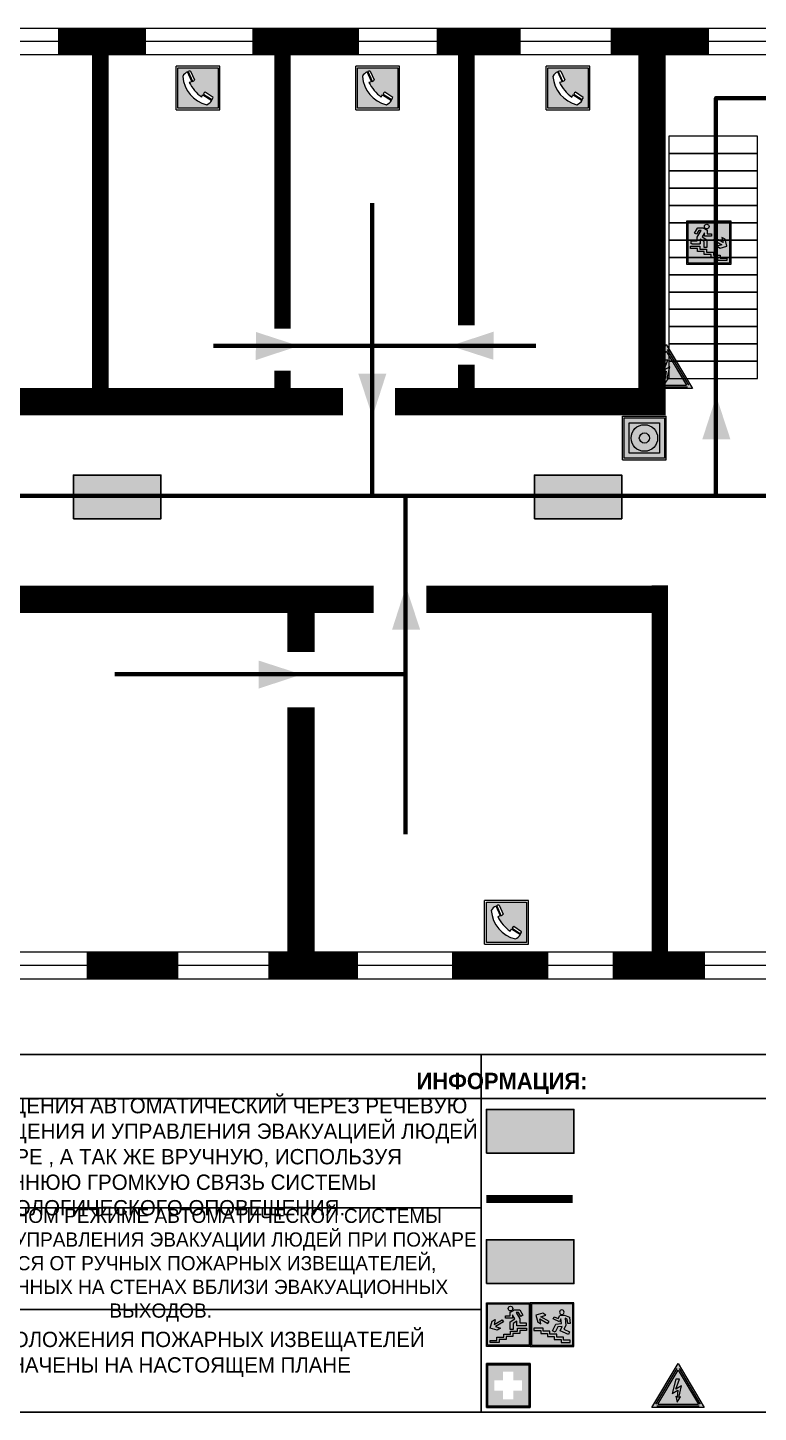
# Model space of a CAD drawing. Header units: millimetres. Extents: x 13114 to 67229, y 22859 to 38520.
# Drawn here: x 24153.5 to 24287.1, y 35580.6 to 35833.9 of the extents above; entities that cross this region are included whole.
import ezdxf

# ---------------------------------------------------------------- set-up
doc = ezdxf.new("R2010")
doc.units = ezdxf.units.MM
doc.layers.add('План_Штампы', color=7, linetype='Continuous')
doc.styles.add('обычный', font='arial.ttf')

# ---------------------------------------------------------------- blocks, each defined once
blk = doc.blocks.new('вниз')
at = {"lineweight": 0, "true_color": 0xffffff}
h = blk.add_hatch(color=7, dxfattribs=at)
h.dxf.hatch_style = 1
h.paths.add_polyline_path([(40994.51, -4472.22), (40986.51, -4472.22), (40986.51, -4480.22), (40994.51, -4480.22)])
h.paths.add_polyline_path([(40994.31, -4472.42), (40994.31, -4480.01), (40986.71, -4480.01), (40986.71, -4472.42)], flags=16)
h.paths.add_polyline_path([(40988.43, -4473.53), (40989.43, -4473.53), (40990.19, -4473.96), (40990.19, -4474.6), (40991, -4474.6), (40991, -4475.06), (40989.73, -4475.06), (40989.73, -4474.46), (40989.3, -4475.18), (40990.17, -4475.7), (40990.17, -4477.11), (40989.63, -4477.11), (40989.63, -4476.01), (40988.94, -4475.59), (40988.94, -4476.46), (40988.94, -4476.46), (40987.47, -4476.46), (40987.26, -4476.46), (40987.26, -4475.92), (40988.4, -4475.92), (40988.4, -4475.2), (40989.1, -4473.99), (40988.66, -4473.99), (40988.24, -4474.7), (40987.86, -4474.47), (40988.41, -4473.56)], flags=0)
h.paths.add_polyline_path([(40990.55, -4473.29, -1), (40989.69, -4473.29, -1)], flags=0)
h.paths.add_polyline_path([(40988.85, -4476.89), (40988.85, -4477.43), (40990.1, -4477.43), (40990.1, -4477.99), (40991.34, -4477.99), (40991.34, -4478.54), (40992.59, -4478.54), (40992.59, -4479.09), (40993.83, -4479.09), (40993.83, -4479.52), (40992.17, -4479.52), (40992.17, -4478.97), (40990.91, -4478.97), (40990.91, -4478.41), (40989.68, -4478.41), (40989.68, -4477.86), (40988.43, -4477.86), (40988.43, -4477.31), (40987.6, -4477.31), (40987.18, -4477.31), (40987.18, -4476.89)], flags=0)
h.paths.add_polyline_path([(40991.61, -4475.33), (40993.12, -4476.2), (40992.9, -4475.27), (40993.48, -4475.6), (40993.83, -4476.88), (40992.56, -4477.22), (40991.97, -4476.88), (40992.9, -4476.61), (40991.38, -4475.74), (40991.58, -4475.39)], flags=0)
h.paths.add_polyline_path([(40990.19, -4473.96), (40989.43, -4473.53), (40988.43, -4473.53), (40988.41, -4473.56), (40987.86, -4474.47), (40988.24, -4474.7), (40988.66, -4473.99), (40989.1, -4473.99), (40988.4, -4475.2), (40988.4, -4475.92), (40987.26, -4475.92), (40987.26, -4476.46), (40987.47, -4476.46), (40988.94, -4476.46), (40988.94, -4476.27), (40988.94, -4475.59), (40989.63, -4476.01), (40989.63, -4477.11), (40990.17, -4477.11), (40990.17, -4475.7), (40989.3, -4475.18), (40989.73, -4474.46), (40989.73, -4475.06), (40991, -4475.06), (40991, -4474.6), (40990.19, -4474.6)], flags=0)
h.paths.add_polyline_path([(40990.55, -4473.29, 1), (40989.69, -4473.29, 1)], flags=0)
h.paths.add_polyline_path([(40991.61, -4475.33), (40991.58, -4475.39), (40991.38, -4475.74), (40992.9, -4476.61), (40991.97, -4476.88), (40992.56, -4477.22), (40993.83, -4476.88), (40993.48, -4475.6), (40992.9, -4475.27), (40993.12, -4476.2)], flags=0)
h.paths.add_polyline_path([(40990.1, -4477.43), (40988.85, -4477.43), (40988.85, -4476.89), (40987.18, -4476.89), (40987.18, -4477.31), (40987.6, -4477.31), (40988.43, -4477.31), (40988.43, -4477.86), (40989.68, -4477.86), (40989.68, -4478.41), (40990.91, -4478.41), (40990.91, -4478.97), (40992.17, -4478.97), (40992.17, -4479.52), (40993.83, -4479.52), (40993.83, -4479.09), (40992.59, -4479.09), (40992.59, -4478.54), (40991.34, -4478.54), (40991.34, -4477.99), (40990.1, -4477.99)], flags=0)
at = {"lineweight": 0}
h = blk.add_hatch(color=126, dxfattribs=at)
h.dxf.hatch_style = 1
h.paths.add_polyline_path([(40994.31, -4472.42), (40986.71, -4472.42), (40986.71, -4480.01), (40994.31, -4480.01)])
h.paths.add_polyline_path([(40988.43, -4473.53), (40989.43, -4473.53), (40990.19, -4473.96), (40990.19, -4474.6), (40991, -4474.6), (40991, -4475.06), (40989.73, -4475.06), (40989.73, -4474.46), (40989.3, -4475.18), (40990.17, -4475.7), (40990.17, -4477.11), (40989.63, -4477.11), (40989.63, -4476.01), (40988.94, -4475.59), (40988.94, -4476.46), (40988.94, -4476.46), (40987.47, -4476.46), (40987.26, -4476.46), (40987.26, -4475.92), (40988.4, -4475.92), (40988.4, -4475.2), (40989.1, -4473.99), (40988.66, -4473.99), (40988.24, -4474.7), (40987.86, -4474.47), (40988.41, -4473.56)], flags=16)
h.paths.add_polyline_path([(40990.55, -4473.29, -1), (40989.69, -4473.29, -1)], flags=16)
h.paths.add_polyline_path([(40988.85, -4476.89), (40988.85, -4477.43), (40990.1, -4477.43), (40990.1, -4477.99), (40991.34, -4477.99), (40991.34, -4478.54), (40992.59, -4478.54), (40992.59, -4479.09), (40993.83, -4479.09), (40993.83, -4479.52), (40992.17, -4479.52), (40992.17, -4478.97), (40990.91, -4478.97), (40990.91, -4478.41), (40989.68, -4478.41), (40989.68, -4477.86), (40988.43, -4477.86), (40988.43, -4477.31), (40987.6, -4477.31), (40987.18, -4477.31), (40987.18, -4476.89)], flags=16)
h.paths.add_polyline_path([(40991.61, -4475.33), (40993.12, -4476.2), (40992.9, -4475.27), (40993.48, -4475.6), (40993.83, -4476.88), (40992.56, -4477.22), (40991.97, -4476.88), (40992.9, -4476.61), (40991.38, -4475.74), (40991.58, -4475.39)], flags=16)
at = {"lineweight": 0, "true_color": 0xffffff}
h = blk.add_hatch(color=7, dxfattribs=at)
h.dxf.hatch_style = 1
h.paths.add_polyline_path([(40989.73, -4474.46), (40989.73, -4475.06), (40991, -4475.06), (40991, -4474.6), (40990.19, -4474.6), (40990.19, -4473.96), (40989.43, -4473.53), (40988.43, -4473.53), (40988.41, -4473.56), (40987.86, -4474.47), (40988.24, -4474.7), (40988.66, -4473.99), (40989.1, -4473.99), (40988.4, -4475.2), (40988.4, -4475.92), (40987.26, -4475.92), (40987.26, -4476.46), (40987.47, -4476.46), (40988.94, -4476.46), (40988.94, -4475.59), (40989.63, -4476.01), (40989.63, -4477.11), (40990.17, -4477.11), (40990.17, -4475.7), (40989.3, -4475.18)])
h.paths.add_polyline_path([(40989.69, -4473.29, 1), (40990.55, -4473.29, 1)])
h.paths.add_polyline_path([(40991.61, -4475.33), (40991.58, -4475.39), (40991.38, -4475.74), (40992.9, -4476.61), (40991.97, -4476.88), (40992.56, -4477.22), (40993.83, -4476.88), (40993.48, -4475.6), (40992.9, -4475.27), (40993.12, -4476.2)])
h.paths.add_polyline_path([(40990.1, -4477.43), (40988.85, -4477.43), (40988.85, -4476.89), (40987.18, -4476.89), (40987.18, -4477.31), (40987.6, -4477.31), (40988.43, -4477.31), (40988.43, -4477.86), (40989.68, -4477.86), (40989.68, -4478.41), (40990.91, -4478.41), (40990.91, -4478.97), (40992.17, -4478.97), (40992.17, -4479.52), (40993.83, -4479.52), (40993.83, -4479.09), (40992.59, -4479.09), (40992.59, -4478.54), (40991.34, -4478.54), (40991.34, -4477.99), (40990.1, -4477.99)])
at = {"color": 126, "lineweight": 0}
for points in [[(40986.51, -4472.22), (40994.51, -4472.22), (40994.51, -4480.22), (40986.51, -4480.22)], [(40986.71, -4472.42), (40994.31, -4472.42), (40994.31, -4480.01), (40986.71, -4480.01)]]:
    blk.add_lwpolyline(points, close=True, dxfattribs=at)
for points in [[(40987.47, -4476.46), (40987.26, -4476.46), (40987.26, -4475.92), (40988.4, -4475.92), (40988.4, -4475.2), (40989.1, -4473.99), (40988.66, -4473.99), (40988.24, -4474.7), (40987.86, -4474.47), (40988.41, -4473.56), (40988.43, -4473.53), (40989.43, -4473.53), (40990.19, -4473.96), (40990.19, -4474.6), (40991, -4474.6), (40991, -4475.06), (40989.73, -4475.06), (40989.73, -4474.46), (40989.3, -4475.18), (40990.17, -4475.7), (40990.17, -4477.11), (40989.63, -4477.11), (40989.63, -4476.01), (40988.94, -4475.59), (40988.94, -4476.46)], [(40991.58, -4475.39), (40991.38, -4475.74), (40992.9, -4476.61), (40991.97, -4476.88), (40992.56, -4477.22), (40993.83, -4476.88), (40993.48, -4475.6), (40992.9, -4475.27), (40993.12, -4476.2), (40991.61, -4475.33), (40991.58, -4475.39)], [(40987.6, -4477.31), (40987.18, -4477.31), (40987.18, -4476.89), (40988.85, -4476.89), (40988.85, -4477.43), (40990.1, -4477.43), (40990.1, -4477.99), (40991.34, -4477.99), (40991.34, -4478.54), (40992.59, -4478.54), (40992.59, -4479.09), (40993.83, -4479.09), (40993.83, -4479.52), (40992.17, -4479.52), (40992.17, -4478.97), (40990.91, -4478.97), (40990.91, -4478.41), (40989.68, -4478.41), (40989.68, -4477.86), (40988.43, -4477.86), (40988.43, -4477.31), (40987.6, -4477.31)], [(40987.47, -4476.46), (40988.94, -4476.46), (40988.94, -4476.27)]]:
    blk.add_lwpolyline(points, dxfattribs=at)
blk.add_circle((40990.12, -4473.29), 0.432, dxfattribs=at)
blk = doc.blocks.new('A$C32E8229D')
at = {"true_color": 0xffffff}
blk.add_hatch(color=7, dxfattribs=at).paths.add_polyline_path([(0, 0), (0, -8), (16, -8), (16, 0)])
h = blk.add_hatch(color=126)
h.paths.add_polyline_path([(0.2, -0.2), (15.8, -0.2), (15.8, -7.8), (0.2, -7.8)])
h.paths.add_polyline_path([(13.49, -2.05), (12.08, -2.05), (11.37, -2.63, 0.162397), (11.29, -2.84), (11.29, -3.63), (10.35, -3.63), (10.35, -4.05), (11.68, -4.05), (11.68, -3.48), (12.26, -4.28), (11.29, -5.1), (11.29, -6.78), (11.85, -6.78), (11.85, -5.44), (12.8, -4.64), (12.8, -5.94), (14.46, -5.94), (14.46, -5.39), (13.45, -5.39), (13.45, -3.97), (12.46, -2.59), (13.15, -2.59), (13.69, -3.34), (14.18, -3)], flags=16)
h.paths.add_polyline_path([(10.74, -1.82, 1), (11.8, -1.82, 1)], flags=16)
h.paths.add_polyline_path([(9.39, -3.59), (5.99, -3.59), (6.56, -3.03), (5.91, -3.03), (5.1, -3.83), (5.91, -4.64), (6.56, -4.64), (5.99, -4.09), (9.39, -4.09)], flags=16)
h.paths.add_polyline_path([(4.29, -1.08), (1.72, -1.08), (1.72, -6.6), (4.29, -6.6)], flags=16)
at = {"color": 126}
blk.add_lwpolyline([(16, -8), (0, -8), (0, 0), (16, 0)], close=True, dxfattribs=at)
blk = doc.blocks.new('A$C3E6D3DDE')
at = {"lineweight": 5}
h = blk.add_hatch(color=40, dxfattribs=at)
h.paths.add_polyline_path([(24.1, 1.45), (16.46, -11.35), (31.74, -11.35)])
h.paths.add_polyline_path([(24.09, -0.46), (30.03, -10.41), (18.14, -10.41)], flags=16)
h.paths.add_polyline_path([(24.54, -3.08), (23.41, -6.02), (25.13, -5.01), (24.33, -8.5), (24.82, -8.27), (23.79, -9.86), (23.4, -8.04), (23.8, -8.43), (24.04, -6.29), (22.39, -7.25), (23.44, -3.08)], flags=0)
h = blk.add_hatch(color=256, dxfattribs=at)
h.paths.add_polyline_path([(24.37, 0.03, 0.567511), (23.82, 0.03), (17.59, -10.4, 0.582454), (17.86, -10.88), (30.32, -10.88, 0.582149), (30.6, -10.4)])
h.paths.add_polyline_path([(24.09, -0.46), (18.14, -10.41), (30.03, -10.41)], flags=16)
h.paths.add_polyline_path([(24.54, -3.08), (23.41, -6.02), (25.13, -5.01), (24.33, -8.5), (24.82, -8.27), (23.79, -9.86), (23.4, -8.04), (23.8, -8.43), (24.04, -6.29), (22.39, -7.25), (23.44, -3.08)], flags=0)
h = blk.add_hatch(color=40, dxfattribs=at)
h.paths.add_polyline_path([(24.09, -0.46), (18.14, -10.41), (30.03, -10.41)])
h.paths.add_polyline_path([(24.82, -8.27), (23.79, -9.86), (23.4, -8.04), (23.8, -8.43), (24.04, -6.29), (22.39, -7.25), (23.44, -3.08), (24.54, -3.08), (23.41, -6.02), (25.13, -5.01), (24.33, -8.5)], flags=16)
at = {"color": 40, "lineweight": 5}
for p, q in [((16.46, -11.35), (24.1, 1.45)), ((24.1, 1.45), (31.74, -11.35))]:
    blk.add_line(p, q, dxfattribs=at)
at = {"lineweight": 5}
for p, q in [((17.59, -10.4), (23.82, 0.03)), ((24.37, 0.03), (30.6, -10.4)), ((18.14, -10.41), (24.09, -0.46)), ((23.44, -3.08), (22.39, -7.25)), ((23.41, -6.02), (24.54, -3.08)), ((24.54, -3.08), (23.44, -3.08)), ((24.09, -0.46), (30.03, -10.41)), ((22.39, -7.25), (24.04, -6.29)), ((23.8, -8.43), (23.4, -8.04)), ((23.4, -8.04), (23.79, -9.86)), ((25.13, -5.01), (23.41, -6.02)), ((24.04, -6.29), (23.8, -8.43)), ((24.33, -8.5), (25.13, -5.01)), ((17.86, -10.88), (30.32, -10.88)), ((18.14, -10.41), (30.03, -10.41)), ((23.79, -9.86), (24.82, -8.27)), ((24.82, -8.27), (24.33, -8.5))]:
    blk.add_line(p, q, dxfattribs=at)
at = {"color": 50, "lineweight": 5}
blk.add_line((31.74, -11.35), (16.46, -11.35), dxfattribs=at)
blk = doc.blocks.new('A$C7B4425F7')
at = {"true_color": 0xffffff}
blk.add_hatch(color=7, dxfattribs=at).paths.add_polyline_path([(0, 0), (-16, 0), (-16, -8), (0, -8)])
h = blk.add_hatch(color=126)
h.paths.add_polyline_path([(-0.2, -0.2), (-15.8, -0.2), (-15.8, -7.8), (-0.2, -7.8)])
h.paths.add_polyline_path([(-11.76, -2.03), (-11.76, -3.66), (-11.17, -3.66, -0.568275), (-11.17, -6.18), (-12.58, -6.18), (-12.58, -2.03)], flags=16)
h.paths.add_polyline_path([(-13.33, -4.12, -0.495768), (-13.59, -6.18), (-15.03, -6.18), (-15.03, -2.03), (-13.59, -2.03, -0.487973)], flags=16)
h.paths.add_polyline_path([(-10.25, -2.03), (-9.48, -2.03), (-9.48, -6.18), (-10.25, -6.18)], flags=16)
h.paths.add_polyline_path([(-13.84, -3.69), (-14.24, -3.69), (-14.24, -3.03), (-13.9, -3.03, -0.692621)], flags=0)
h.paths.add_polyline_path([(-9.15, -2.03), (-8.4, -2.03), (-8.04, -3.07), (-7.68, -2.03), (-6.93, -2.03), (-7.64, -4.1), (-6.93, -6.18), (-7.68, -6.18), (-8.04, -5.14), (-8.4, -6.18), (-9.15, -6.18), (-8.44, -4.1)], flags=16)
h.paths.add_polyline_path([(-11.76, -4.46), (-11.42, -4.46, -0.692621), (-11.36, -5.12), (-11.76, -5.12)], flags=0)
h.paths.add_polyline_path([(-13.9, -5.2), (-14.24, -5.2), (-14.24, -4.55), (-13.84, -4.55, -0.708038)], flags=0)
edge = h.paths.add_edge_path(flags=16)
edge.add_ellipse((-5.51, -4.08), major_axis=(0, 2.05), ratio=0.586184, start_angle=0, end_angle=360)
edge = h.paths.add_edge_path(flags=0)
edge.add_ellipse((-5.51, -4.08), major_axis=(0, 1.14), ratio=0.454828, start_angle=0, end_angle=360)
h.paths.add_polyline_path([(-4.13, -4.96, 0.377264), (-3.48, -4.52, 0.0555), (-3.16, -2.03), (-1.66, -2.03), (-1.66, -4.96), (-0.96, -4.96), (-0.96, -7.01), (-1.75, -7.01), (-1.75, -6.18), (-3.3, -6.18), (-3.3, -7.02), (-4.13, -7.02)], flags=16)
h.paths.add_polyline_path([(-2.73, -2.91), (-2.28, -2.91), (-2.28, -4.96), (-3.05, -4.96, 0.079136)], flags=0)
at = {"color": 126}
blk.add_lwpolyline([(-16, -8), (0, -8), (0, 0), (-16, 0)], close=True, dxfattribs=at)
blk = doc.blocks.new('A$C18900ED3')
h = blk.add_hatch(color=126)
h.paths.add_polyline_path([(-0.18, -0.18), (-7.02, -0.18), (-7.02, -7.02), (-0.18, -7.02)])
h.paths.add_polyline_path([(-5.89, -4.46), (-5.89, -2.77), (-4.46, -2.77), (-4.46, -1.31), (-2.77, -1.31), (-2.77, -2.77), (-1.33, -2.77), (-1.33, -4.46), (-2.77, -4.46), (-2.77, -5.89), (-4.46, -5.89), (-4.46, -4.46)], flags=16)
at = {"color": 126}
for p, q in [((-7.2, 0), (-7.2, -7.2)), ((0, 0), (-7.2, 0)), ((0, -7.2), (0, 0)), ((-7.02, -7.02), (-7.02, -0.18)), ((-7.02, -0.18), (-0.18, -0.18)), ((-0.18, -0.18), (-0.18, -7.02)), ((-7.2, -7.2), (0, -7.2)), ((-0.18, -7.02), (-7.02, -7.02))]:
    blk.add_line(p, q, dxfattribs=at)
blk = doc.blocks.new('вниз 3')
at = {"lineweight": 0, "true_color": 0xffffff}
h = blk.add_hatch(color=7, dxfattribs=at)
h.dxf.hatch_style = 1
h.paths.add_polyline_path([(40997.5, -4475.69), (40997.25, -4475.28), (40995.76, -4476.15), (40995.97, -4475.23), (40995.39, -4475.56), (40995.05, -4476.83), (40996.33, -4477.17), (40996.91, -4476.83), (40996, -4476.55)], flags=0)
h.paths.add_polyline_path([(40999.81, -4473.95), (41000.22, -4473.95), (41000.64, -4474.67), (41001.03, -4474.43), (41000.46, -4473.49), (41000.42, -4473.49), (40999.43, -4473.49), (40998.68, -4473.92), (40998.68, -4474.57), (40997.88, -4474.57), (40997.88, -4475), (40999.14, -4475), (40999.14, -4474.43), (40999.14, -4474.38), (40999.59, -4475.15), (40998.72, -4475.67), (40998.72, -4477.06), (40999.24, -4477.06), (40999.24, -4475.96), (40999.95, -4475.56), (40999.95, -4476.43), (41001.61, -4476.43), (41001.61, -4475.88), (41000.47, -4475.88), (41000.47, -4475.12)], flags=0)
h.paths.add_polyline_path([(40999.2, -4473.24, 1), (40998.35, -4473.24, 1)], flags=0)
h.paths.add_polyline_path([(41000.46, -4477.26), (41001.69, -4477.26), (41001.69, -4476.84), (41000.03, -4476.84), (41000.03, -4477.39), (40998.78, -4477.39), (40998.78, -4477.95), (40997.53, -4477.95), (40997.53, -4478.5), (40996.29, -4478.5), (40996.29, -4479.06), (40995.05, -4479.06), (40995.05, -4479.48), (40995.29, -4479.48), (40996.72, -4479.48), (40996.72, -4478.92), (40997.97, -4478.92), (40997.97, -4478.36), (40999.2, -4478.36), (40999.2, -4477.81), (41000.46, -4477.81)], flags=0)
h.paths.add_polyline_path([(41002.37, -4472.17), (40994.37, -4472.17), (40994.37, -4480.17), (41002.37, -4480.17)])
h.paths.add_polyline_path([(41002.16, -4479.96), (40994.57, -4479.96), (40994.57, -4472.37), (41002.16, -4472.37)], flags=16)
h.paths.add_polyline_path([(41001.61, -4475.88), (41001.61, -4476.43), (40999.95, -4476.43), (40999.95, -4475.56), (40999.24, -4475.96), (40999.24, -4477.06), (40998.72, -4477.06), (40998.72, -4475.67), (40999.59, -4475.15), (40999.14, -4474.38), (40999.14, -4474.43), (40999.14, -4475), (40997.88, -4475), (40997.88, -4474.57), (40998.68, -4474.57), (40998.68, -4473.92), (40999.43, -4473.49), (41000.42, -4473.49), (41000.46, -4473.49), (41001.03, -4474.43), (41000.64, -4474.67), (41000.22, -4473.95), (40999.81, -4473.95), (41000.47, -4475.12), (41000.47, -4475.88)], flags=0)
h.paths.add_polyline_path([(41001.69, -4476.84), (41001.69, -4477.26), (41000.46, -4477.26), (41000.46, -4477.81), (40999.2, -4477.81), (40999.2, -4478.36), (40997.97, -4478.36), (40997.97, -4478.92), (40996.72, -4478.92), (40996.72, -4479.48), (40995.05, -4479.48), (40995.05, -4479.06), (40996.29, -4479.06), (40996.29, -4478.5), (40997.53, -4478.5), (40997.53, -4477.95), (40998.78, -4477.95), (40998.78, -4477.39), (41000.03, -4477.39), (41000.03, -4476.84)], flags=0)
h.paths.add_polyline_path([(40998.35, -4473.24, -1), (40999.2, -4473.24, -1)], flags=0)
h.paths.add_polyline_path([(40997.5, -4475.69), (40996, -4476.55), (40996.91, -4476.83), (40996.33, -4477.17), (40995.05, -4476.83), (40995.39, -4475.56), (40995.97, -4475.23), (40995.76, -4476.15), (40997.25, -4475.28)], flags=0)
at = {"lineweight": 0}
h = blk.add_hatch(color=126, dxfattribs=at)
h.dxf.hatch_style = 1
h.paths.add_polyline_path([(41002.16, -4472.37), (40994.57, -4472.37), (40994.57, -4479.96), (41002.16, -4479.96)])
h.paths.add_polyline_path([(40995.97, -4475.23), (40995.76, -4476.15), (40997.25, -4475.28), (40997.5, -4475.69), (40996, -4476.55), (40996.91, -4476.83), (40996.33, -4477.17), (40995.05, -4476.83), (40995.39, -4475.56)], flags=16)
h.paths.add_polyline_path([(40997.88, -4474.57), (40998.68, -4474.57), (40998.68, -4473.92), (40999.43, -4473.49), (41000.42, -4473.49), (41000.46, -4473.49), (41001.03, -4474.43), (41000.64, -4474.67), (41000.22, -4473.95), (40999.81, -4473.95), (41000.47, -4475.12), (41000.47, -4475.88), (41001.61, -4475.88), (41001.61, -4476.43), (40999.95, -4476.43), (40999.95, -4475.56), (40999.24, -4475.96), (40999.24, -4477.06), (40998.72, -4477.06), (40998.72, -4475.67), (40999.59, -4475.15), (40999.14, -4474.38), (40999.14, -4474.43), (40999.14, -4475), (40997.88, -4475)], flags=16)
h.paths.add_polyline_path([(40998.35, -4473.24, -1), (40999.2, -4473.24, -1)], flags=16)
h.paths.add_polyline_path([(40997.53, -4477.95), (40998.78, -4477.95), (40998.78, -4477.39), (41000.03, -4477.39), (41000.03, -4476.84), (41001.69, -4476.84), (41001.69, -4477.26), (41000.46, -4477.26), (41000.46, -4477.81), (40999.2, -4477.81), (40999.2, -4478.36), (40997.97, -4478.36), (40997.97, -4478.92), (40996.72, -4478.92), (40996.72, -4479.48), (40995.05, -4479.48), (40995.05, -4479.06), (40996.29, -4479.06), (40996.29, -4478.5), (40997.53, -4478.5)], flags=16)
at = {"lineweight": 0, "true_color": 0xffffff}
h = blk.add_hatch(color=7, dxfattribs=at)
h.dxf.hatch_style = 1
h.paths.add_polyline_path([(40999.2, -4473.24, 1), (40998.35, -4473.24, 1)])
h.paths.add_polyline_path([(40999.81, -4473.95), (41000.22, -4473.95), (41000.64, -4474.67), (41001.03, -4474.43), (41000.46, -4473.49), (41000.42, -4473.49), (40999.43, -4473.49), (40998.68, -4473.92), (40998.68, -4474.57), (40997.88, -4474.57), (40997.88, -4475), (40999.14, -4475), (40999.14, -4474.43), (40999.14, -4474.38), (40999.59, -4475.15), (40998.72, -4475.67), (40998.72, -4477.06), (40999.24, -4477.06), (40999.24, -4475.96), (40999.95, -4475.56), (40999.95, -4476.43), (41001.61, -4476.43), (41001.61, -4475.88), (41000.47, -4475.88), (41000.47, -4475.12)])
h.paths.add_polyline_path([(40999.2, -4477.81), (41000.46, -4477.81), (41000.46, -4477.26), (41001.69, -4477.26), (41001.69, -4476.84), (41000.03, -4476.84), (41000.03, -4477.39), (40998.78, -4477.39), (40998.78, -4477.95), (40997.53, -4477.95), (40997.53, -4478.5), (40996.29, -4478.5), (40996.29, -4479.06), (40995.05, -4479.06), (40995.05, -4479.48), (40995.29, -4479.48), (40996.72, -4479.48), (40996.72, -4478.92), (40997.97, -4478.92), (40997.97, -4478.36), (40999.2, -4478.36)])
h.paths.add_polyline_path([(40997.5, -4475.69), (40997.25, -4475.28), (40995.76, -4476.15), (40995.97, -4475.23), (40995.39, -4475.56), (40995.05, -4476.83), (40996.33, -4477.17), (40996.91, -4476.83), (40996, -4476.55)])
at = {"color": 126, "lineweight": 0}
for points in [[(40994.37, -4472.17), (41002.37, -4472.17), (41002.37, -4480.17), (40994.37, -4480.17)], [(40994.57, -4472.37), (41002.16, -4472.37), (41002.16, -4479.96), (40994.57, -4479.96)]]:
    blk.add_lwpolyline(points, close=True, dxfattribs=at)
for points in [[(40995.05, -4476.83), (40995.39, -4475.56), (40995.97, -4475.23), (40995.76, -4476.15), (40997.25, -4475.28), (40997.5, -4475.69), (40996, -4476.55), (40996.91, -4476.83), (40996.33, -4477.17), (40995.05, -4476.83)], [(40999.14, -4474.43), (40999.14, -4475), (40997.88, -4475), (40997.88, -4474.57), (40998.68, -4474.57), (40998.68, -4473.92), (40999.43, -4473.49), (41000.42, -4473.49), (41000.46, -4473.49), (41001.03, -4474.43), (41000.64, -4474.67), (41000.22, -4473.95), (40999.81, -4473.95), (41000.47, -4475.12), (41000.47, -4475.88), (41001.61, -4475.88), (41001.61, -4476.43), (40999.95, -4476.43), (40999.95, -4475.56), (40999.24, -4475.96), (40999.24, -4477.06), (40998.72, -4477.06), (40998.72, -4475.67), (40999.59, -4475.15), (40999.14, -4474.38), (40999.14, -4474.43)], [(40995.29, -4479.48), (40995.05, -4479.48), (40995.05, -4479.06), (40996.29, -4479.06), (40996.29, -4478.5), (40997.53, -4478.5), (40997.53, -4477.95), (40998.78, -4477.95), (40998.78, -4477.39), (41000.03, -4477.39), (41000.03, -4476.84), (41001.69, -4476.84), (41001.69, -4477.26), (41000.46, -4477.26), (41000.46, -4477.81), (40999.2, -4477.81), (40999.2, -4478.36), (40997.97, -4478.36), (40997.97, -4478.92), (40996.72, -4478.92), (40996.72, -4479.48), (40995.05, -4479.48)]]:
    blk.add_lwpolyline(points, dxfattribs=at)
blk.add_circle((40998.77, -4473.24), 0.426, dxfattribs=at)
blk = doc.blocks.new('вверх')
at = {"lineweight": 0, "true_color": 0xffffff}
h = blk.add_hatch(color=7, dxfattribs=at)
h.dxf.hatch_style = 1
h.paths.add_polyline_path([(40999.03, -4475.37), (41000.53, -4474.51), (40999.62, -4474.22), (41000.2, -4473.88), (41001.48, -4474.22), (41001.13, -4475.49), (41000.55, -4475.82), (41000.76, -4474.91), (40999.27, -4475.77)], flags=0)
h.paths.add_polyline_path([(40998.09, -4474.5), (40998.28, -4474.89), (40997.14, -4475.43), (40996.89, -4474.92), (40996.87, -4474.87), (40996.8, -4475.75), (40997.81, -4475.85), (40998.41, -4477.11), (40997.94, -4477.33), (40997.47, -4476.34), (40996.66, -4476.28), (40997.03, -4477.06), (40995.52, -4477.78), (40995.29, -4477.28), (40996.32, -4476.79), (40996, -4476.11), (40996.09, -4474.77), (40995.72, -4474.94), (40995.64, -4475.77), (40995.2, -4475.72), (40995.3, -4474.63), (40995.33, -4474.61), (40996.23, -4474.19), (40997.09, -4474.25), (40997.37, -4474.84)], flags=0)
h.paths.add_polyline_path([(40997.14, -4473.68, -1), (40996.29, -4473.68, -1)], flags=0)
h.paths.add_polyline_path([(41000.58, -4477.58), (41000.58, -4477.03), (41001.81, -4477.03), (41001.81, -4476.6), (41000.15, -4476.6), (41000.15, -4477.16), (40998.9, -4477.16), (40998.9, -4477.72), (40997.65, -4477.72), (40997.65, -4478.27), (40996.41, -4478.27), (40996.41, -4478.82), (40995.17, -4478.82), (40995.17, -4479.25), (40995.41, -4479.25), (40996.84, -4479.25), (40996.84, -4478.69), (40998.09, -4478.69), (40998.09, -4478.13), (40999.32, -4478.13), (40999.32, -4477.58)], flags=0)
h.paths.add_polyline_path([(41002.49, -4471.94), (40994.49, -4471.94), (40994.49, -4479.94), (41002.49, -4479.94)])
h.paths.add_polyline_path([(41002.28, -4479.72), (40994.69, -4479.72), (40994.69, -4472.14), (41002.28, -4472.14)], flags=16)
h.paths.add_polyline_path([(41001.81, -4476.6), (41001.81, -4477.03), (41000.58, -4477.03), (41000.58, -4477.58), (40999.32, -4477.58), (40999.32, -4478.13), (40998.09, -4478.13), (40998.09, -4478.69), (40996.84, -4478.69), (40996.84, -4479.25), (40995.17, -4479.25), (40995.17, -4478.82), (40996.41, -4478.82), (40996.41, -4478.27), (40997.65, -4478.27), (40997.65, -4477.72), (40998.9, -4477.72), (40998.9, -4477.16), (41000.15, -4477.16), (41000.15, -4476.6)], flags=0)
at = {"lineweight": 0}
h = blk.add_hatch(color=126, dxfattribs=at)
h.dxf.hatch_style = 1
h.paths.add_polyline_path([(40994.69, -4479.72), (41002.28, -4479.72), (41002.28, -4472.14), (40994.69, -4472.14)])
h.paths.add_polyline_path([(40999.03, -4475.37), (41000.53, -4474.51), (40999.62, -4474.22), (41000.2, -4473.88), (41001.48, -4474.22), (41001.13, -4475.49), (41000.55, -4475.82), (41000.76, -4474.91), (40999.27, -4475.77)], flags=16)
h.paths.add_polyline_path([(40997.09, -4474.25), (40997.37, -4474.84), (40998.09, -4474.5), (40998.28, -4474.89), (40997.14, -4475.43), (40996.89, -4474.92), (40996.87, -4474.87), (40996.8, -4475.75), (40997.81, -4475.85), (40998.41, -4477.11), (40997.94, -4477.33), (40997.47, -4476.34), (40996.66, -4476.28), (40997.03, -4477.06), (40995.52, -4477.78), (40995.29, -4477.28), (40996.32, -4476.79), (40996, -4476.11), (40996.09, -4474.77), (40995.72, -4474.94), (40995.64, -4475.77), (40995.2, -4475.72), (40995.3, -4474.63), (40995.33, -4474.61), (40996.23, -4474.19)], flags=16)
h.paths.add_polyline_path([(40996.29, -4473.68, -1), (40997.14, -4473.68, -1)], flags=16)
h.paths.add_polyline_path([(40997.65, -4477.72), (40998.9, -4477.72), (40998.9, -4477.16), (41000.15, -4477.16), (41000.15, -4476.6), (41001.81, -4476.6), (41001.81, -4477.03), (41000.58, -4477.03), (41000.58, -4477.58), (40999.32, -4477.58), (40999.32, -4478.13), (40998.09, -4478.13), (40998.09, -4478.69), (40996.84, -4478.69), (40996.84, -4479.25), (40995.17, -4479.25), (40995.17, -4478.82), (40996.41, -4478.82), (40996.41, -4478.27), (40997.65, -4478.27)], flags=16)
at = {"lineweight": 0, "true_color": 0xffffff}
h = blk.add_hatch(color=7, dxfattribs=at)
h.dxf.hatch_style = 1
h.paths.add_polyline_path([(40997.14, -4473.68, 1), (40996.29, -4473.68, 1)])
h.paths.add_polyline_path([(40998.28, -4474.89), (40998.09, -4474.5), (40997.37, -4474.84), (40997.09, -4474.25), (40996.23, -4474.19), (40995.33, -4474.61), (40995.3, -4474.63), (40995.2, -4475.72), (40995.64, -4475.77), (40995.72, -4474.94), (40996.09, -4474.77), (40996, -4476.11), (40996.32, -4476.79), (40995.29, -4477.28), (40995.52, -4477.78), (40997.03, -4477.06), (40996.66, -4476.28), (40997.47, -4476.34), (40997.94, -4477.33), (40998.41, -4477.11), (40997.81, -4475.85), (40996.8, -4475.75), (40996.87, -4474.87), (40996.89, -4474.92), (40997.14, -4475.43)])
h.paths.add_polyline_path([(40998.09, -4478.13), (40999.32, -4478.13), (40999.32, -4477.58), (41000.58, -4477.58), (41000.58, -4477.03), (41001.81, -4477.03), (41001.81, -4476.6), (41000.15, -4476.6), (41000.15, -4477.16), (40998.9, -4477.16), (40998.9, -4477.72), (40997.65, -4477.72), (40997.65, -4478.27), (40996.41, -4478.27), (40996.41, -4478.82), (40995.17, -4478.82), (40995.17, -4479.25), (40995.41, -4479.25), (40996.84, -4479.25), (40996.84, -4478.69), (40998.09, -4478.69)])
h.paths.add_polyline_path([(40999.03, -4475.37), (40999.27, -4475.77), (41000.76, -4474.91), (41000.55, -4475.82), (41001.13, -4475.49), (41001.48, -4474.22), (41000.2, -4473.88), (40999.62, -4474.22), (41000.53, -4474.51)])
at = {"color": 126, "lineweight": 0}
for points in [[(40994.49, -4471.94), (41002.49, -4471.94), (41002.49, -4479.94), (40994.49, -4479.94)], [(40994.69, -4472.14), (41002.28, -4472.14), (41002.28, -4479.72), (40994.69, -4479.72)]]:
    blk.add_lwpolyline(points, close=True, dxfattribs=at)
for points in [[(40996.89, -4474.92), (40997.14, -4475.43), (40998.28, -4474.89), (40998.09, -4474.5), (40997.37, -4474.84), (40997.09, -4474.25), (40996.23, -4474.19), (40995.33, -4474.61), (40995.3, -4474.63), (40995.2, -4475.72), (40995.64, -4475.77), (40995.72, -4474.94), (40996.09, -4474.77), (40996, -4476.11), (40996.32, -4476.79), (40995.29, -4477.28), (40995.52, -4477.78), (40997.03, -4477.06), (40996.66, -4476.28), (40997.47, -4476.34), (40997.94, -4477.33), (40998.41, -4477.11), (40997.81, -4475.85), (40996.8, -4475.75), (40996.87, -4474.87), (40996.89, -4474.92)], [(41001.48, -4474.22), (41001.13, -4475.49), (41000.55, -4475.82), (41000.76, -4474.91), (40999.27, -4475.77), (40999.03, -4475.37), (41000.53, -4474.51), (40999.62, -4474.22), (41000.2, -4473.88), (41001.48, -4474.22)], [(40995.41, -4479.25), (40995.17, -4479.25), (40995.17, -4478.82), (40996.41, -4478.82), (40996.41, -4478.27), (40997.65, -4478.27), (40997.65, -4477.72), (40998.9, -4477.72), (40998.9, -4477.16), (41000.15, -4477.16), (41000.15, -4476.6), (41001.81, -4476.6), (41001.81, -4477.03), (41000.58, -4477.03), (41000.58, -4477.58), (40999.32, -4477.58), (40999.32, -4478.13), (40998.09, -4478.13), (40998.09, -4478.69), (40996.84, -4478.69), (40996.84, -4479.25), (40995.17, -4479.25)]]:
    blk.add_lwpolyline(points, dxfattribs=at)
blk.add_circle((40996.71, -4473.68), 0.426, dxfattribs=at)
blk = doc.blocks.new('A$C54414219')
at = {"true_color": 0xffffff}
h = blk.add_hatch(color=7, dxfattribs=at)
h.paths.add_polyline_path([(2.39, -9.45), (2.39, -18.3), (11.23, -18.3), (11.23, -9.45)], flags=0)
h.paths.add_polyline_path([(10.71, -13.87, -1), (2.92, -13.87, -1)], flags=0)
h.paths.add_polyline_path([(8.3, -13.87, -1), (5.33, -13.87, -1)], flags=0)
h.paths.add_polyline_path([(0.41, -7.47), (0.41, -20.27), (13.21, -20.27), (13.21, -7.47)])
h.paths.add_polyline_path([(0.92, -19.77), (12.71, -19.77), (12.71, -7.98), (0.92, -7.98)], flags=16)
h.paths.add_polyline_path([(11.23, -9.45), (11.23, -18.3), (2.39, -18.3), (2.39, -9.45)], flags=0)
at = {"lineweight": 5}
h = blk.add_hatch(color=242, dxfattribs=at)
h.paths.add_polyline_path([(12.71, -7.98), (0.92, -7.98), (0.92, -19.77), (12.71, -19.77)])
h.paths.add_polyline_path([(11.23, -18.3), (2.39, -18.3), (2.39, -9.45), (11.23, -9.45)], flags=16)
h.paths.add_polyline_path([(10.71, -13.87, -1), (2.92, -13.87, -1)], flags=0)
h.paths.add_polyline_path([(8.3, -13.87, -1), (5.33, -13.87, -1)], flags=0)
at = {"true_color": 0xffffff}
h = blk.add_hatch(color=7, dxfattribs=at)
h.paths.add_polyline_path([(2.39, -9.45), (2.39, -18.3), (11.23, -18.3), (11.23, -9.45)])
h.paths.add_polyline_path([(10.71, -13.87, -1), (2.92, -13.87, -1)], flags=16)
h.paths.add_polyline_path([(8.3, -13.87, -1), (5.33, -13.87, -1)], flags=0)
at = {"lineweight": 5}
h = blk.add_hatch(color=242, dxfattribs=at)
h.paths.add_polyline_path([(2.92, -13.87, 1), (10.71, -13.87, 1)])
h.paths.add_polyline_path([(8.3, -13.87, -1), (5.33, -13.87, -1)], flags=16)
at = {"color": 242, "lineweight": 5}
for p, q in [((0.41, -20.27), (0.41, -7.47)), ((0.41, -7.47), (13.21, -7.47)), ((0.41, -7.47), (13.21, -7.47)), ((13.21, -20.27), (13.21, -7.47)), ((0.41, -20.27), (13.21, -20.27))]:
    blk.add_line(p, q, dxfattribs=at)
for points in [[(0.92, -7.98), (12.71, -7.98), (12.71, -19.77), (0.92, -19.77)], [(2.39, -9.45), (11.23, -9.45), (11.23, -18.3), (2.39, -18.3)]]:
    blk.add_lwpolyline(points, close=True, dxfattribs=at)
for radius in [3.89, 1.49]:
    blk.add_circle((6.81, -13.87), radius, dxfattribs=at)
blk = doc.blocks.new('A$C456E1F9C')
at = {"lineweight": 5}
h = blk.add_hatch(color=242, dxfattribs=at)
h.paths.add_polyline_path([(0.51, -1.47), (0.51, -13.26), (12.29, -13.26), (12.29, -1.47)])
h.paths.add_polyline_path([(5.42, -4.95, -0.254479), (4.78, -5.4), (3.52, -2.53, -0.209735), (4.23, -2.4)], flags=16)
h.paths.add_polyline_path([(8.53, -8.6), (10.87, -10.17), (10.54, -10.76), (8.03, -9.13, -0.192251)], flags=16)
h.paths.add_polyline_path([(4.61, -5.49, 0.005518), (3.87, -5.72, 0.128647), (7.49, -10.01, 0.00809), (7.83, -9.33), (10.47, -10.97, -0.16736), (8.99, -12.25, -0.327862), (1.95, -3.95, -0.166952), (3.36, -2.62)], flags=16)
at = {"color": 242, "lineweight": 5}
for p, q in [((0, -13.77), (0, -0.97)), ((12.8, -0.97), (0, -0.97)), ((4.61, -5.49), (3.36, -2.62)), ((3.52, -2.53), (4.78, -5.4)), ((4.23, -2.4), (5.42, -4.95)), ((12.8, -13.77), (12.8, -0.97)), ((7.83, -9.33), (10.47, -10.97)), ((8.03, -9.13), (10.54, -10.76)), ((10.81, -10.12), (8.53, -8.6)), ((10.54, -10.76), (10.8, -10.3)), ((10.8, -10.3), (10.81, -10.12)), ((0, -13.77), (12.8, -13.77))]:
    blk.add_line(p, q, dxfattribs=at)
blk.add_lwpolyline([(0.51, -1.47), (12.29, -1.47), (12.29, -13.26), (0.51, -13.26)], close=True, dxfattribs=at)
for centre, radius, start, end in [((4.59, -5.34), 2.99, 114.2845, 152.1974), ((11.12, -3.31), 9.19, 183.9915, 256.6009), ((4.02, -3.27), 0.891, 76.3284, 123.7092), ((14.98, -39.1), 35.17, 107.1487, 108.4135), ((13.86, -0.94), 11.08, 205.5536, 234.8762), ((4.68, -4.59), 0.824, 276.9621, 334.0723), ((-13.31, 0.8), 23.44, 332.5487, 334.4027), ((8.94, -9.5), 0.989, 114.4092, 157.9388), ((7.87, -9.46), 3, 291.9291, 329.9329)]:
    blk.add_arc(centre, radius, start, end, dxfattribs=at)

msp = doc.modelspace()

# ---------------------------------------------------------------- linework, layer by layer
at = {"lineweight": 0}
for points in [[(24108.93, 35833.81), (24324.07, 35833.81)], [(24109.58, 35831.43), (24324.73, 35831.43)], [(24109.35, 35829.04), (24324.5, 35829.04)], [(23881.53, 35664.87), (24322.54, 35664.87)], [(23881.74, 35662.4), (24322.75, 35662.4)], [(23881.53, 35659.95), (24322.54, 35659.95)]]:
    msp.add_lwpolyline(points, dxfattribs=at)
at = {"lineweight": 100, "const_width": 5}
for points in [[(24159.01, 35831.43), (24175.11, 35831.43)], [(24194.58, 35831.43), (24214.06, 35831.43)], [(24220.69, 35765.49), (24267.71, 35765.49), (24267.71, 35831.43)], [(24228.29, 35831.43), (24243.64, 35831.43)], [(24260.11, 35831.43), (24278.09, 35831.43)], [(24122.53, 35765.49), (24211.14, 35765.49)], [(24097.3, 35729.37), (24216.79, 35729.37)], [(24128.05, 35729.37), (24181.78, 35729.37)], [(24203.47, 35719.72), (24203.47, 35729.37)], [(24226.43, 35729.37), (24267.71, 35729.37)], [(24203.47, 35662.4), (24203.47, 35709.62)], [(24181.04, 35662.4), (24164.28, 35662.4)], [(24213.88, 35662.4), (24197.53, 35662.4)], [(24248.72, 35662.4), (24231.08, 35662.4)], [(24277.36, 35662.4), (24260.48, 35662.4)]]:
    msp.add_lwpolyline(points, dxfattribs=at)
at = {"lineweight": 0, "const_width": 3}
for points in [[(24166.77, 35765.49), (24166.77, 35831.43)], [(24200.11, 35778.87), (24200.11, 35831.43)], [(24233.72, 35779.46), (24233.72, 35831.43)], [(24200.11, 35765.49), (24200.11, 35771.19)], [(24233.72, 35765.49), (24233.72, 35772.25)], [(24269.1, 35662.4), (24269.1, 35731.88)]]:
    msp.add_lwpolyline(points, dxfattribs=at)
at = {"color": 126, "lineweight": 100, "true_color": 0x008754}
for points in [[(24279.38, 35748.28), (24279.38, 35821.04), (24299.75, 35821.04), (24299.75, 35793.67)], [(23857.93, 35801.84), (23857.93, 35748.28), (24345.5, 35748.28), (24345.5, 35721.48)], [(24216.52, 35748.28), (24216.52, 35801.84)], [(24187.45, 35775.72), (24246.45, 35775.72)], [(24222.61, 35748.28), (24222.61, 35686.38)], [(24222.61, 35715.65), (24169.4, 35715.65)]]:
    msp.add_lwpolyline(points, dxfattribs=at)
at = {"lineweight": 0}
for points in [[(24270.76, 35810.91), (24286.97, 35810.91), (24286.97, 35814.08), (24270.76, 35814.08)], [(24270.76, 35807.75), (24286.97, 35807.75), (24286.97, 35810.91), (24270.76, 35810.91)], [(24270.76, 35804.58), (24286.97, 35804.58), (24286.97, 35807.75), (24270.76, 35807.75)], [(24270.76, 35801.41), (24286.97, 35801.41), (24286.97, 35804.58), (24270.76, 35804.58)], [(24270.76, 35798.24), (24286.97, 35798.24), (24286.97, 35801.41), (24270.76, 35801.41)], [(24270.76, 35795.08), (24286.97, 35795.08), (24286.97, 35798.24), (24270.76, 35798.24)], [(24270.76, 35791.91), (24286.97, 35791.91), (24286.97, 35795.08), (24270.76, 35795.08)], [(24270.76, 35788.74), (24286.97, 35788.74), (24286.97, 35791.91), (24270.76, 35791.91)], [(24270.76, 35785.57), (24286.97, 35785.57), (24286.97, 35788.74), (24270.76, 35788.74)], [(24270.76, 35782.41), (24286.97, 35782.41), (24286.97, 35785.57), (24270.76, 35785.57)], [(24270.76, 35779.24), (24286.97, 35779.24), (24286.97, 35782.41), (24270.76, 35782.41)], [(24270.76, 35776.07), (24286.97, 35776.07), (24286.97, 35779.24), (24270.76, 35779.24)], [(24270.76, 35772.9), (24286.97, 35772.9), (24286.97, 35776.07), (24270.76, 35776.07)], [(24270.76, 35769.74), (24286.97, 35769.74), (24286.97, 35772.9), (24270.76, 35772.9)]]:
    msp.add_lwpolyline(points, close=True, dxfattribs=at)
for points in [[(24114.73, 35646.07), (24236.45, 35646.07), (24236.45, 35580.62), (24114.73, 35580.62)], [(24114.73, 35646.07), (24236.45, 35646.07), (24236.45, 35638.02), (24114.73, 35638.02)], [(24236.45, 35638.02), (24380.21, 35638.02), (24380.21, 35646.07), (24236.45, 35646.07)], [(24114.73, 35638.02), (24236.45, 35638.02), (24236.45, 35618.02), (24114.73, 35618.02)], [(24236.45, 35638.02), (24380.21, 35638.02), (24380.21, 35580.62), (24236.45, 35580.62)], [(24236.45, 35618.02), (24114.73, 35618.02), (24114.73, 35599.45), (24236.45, 35599.45)]]:
    msp.add_lwpolyline(points, close=True)
at = {"color": 126, "lineweight": 80, "true_color": 0x008754, "const_width": 1.5}
msp.add_lwpolyline([(24253.2, 35619.64), (24237.4, 35619.64)], dxfattribs=at)
at = {"layer": 'План_Штампы', "color": 126, "true_color": 0x008754}
for points in [[(24195.21, 35773.12), (24195.23, 35778.26), (24203.1, 35775.71)], [(24238.7, 35778.31), (24238.68, 35773.17), (24230.81, 35775.72)], [(24213.96, 35770.64), (24219.09, 35770.63), (24216.55, 35762.75)], [(24282.03, 35758.61), (24276.89, 35758.63), (24279.44, 35766.51)], [(24225.27, 35723.8), (24220.14, 35723.82), (24222.68, 35731.7)], [(24195.71, 35713.01), (24195.72, 35718.15), (24203.6, 35715.6)]]:
    msp.add_solid(points, dxfattribs=at)

# ---------------------------------------------------------------- block references
for name, p, xscale, yscale, zscale in [('A$C456E1F9C', (24180.63, 35827.49), 0.625, 0.625, 0.625), ('A$C456E1F9C', (24213.49, 35827.49), 0.625, 0.625, 0.625), ('A$C456E1F9C', (24248.34, 35827.49), 0.625, 0.625, 0.625), ('A$C3E6D3DDE', (24255.23, 35775.04), 0.625, 0.625, 0.625), ('A$C54414219', (24262.03, 35767.53), 0.625, 0.625, 0.625), ('A$C456E1F9C', (24237.07, 35674.87), 0.625, 0.625, 0.625), ('A$C18900ED3', (24245.4, 35589.52), 1.111111111007631, 1.111111111007631, 1.111111111007631), ('A$C3E6D3DDE', (24257.39, 35588.62), 0.625, 0.625, 0.625)]:
    msp.add_blockref(name, p, dxfattribs=dict(xscale=xscale, yscale=yscale, zscale=zscale))
at = {"color": 126, "true_color": 0x008754}
for name, p in [('вниз', (-16712.43, 40270.83)), ('вниз 3', (-16756.97, 40072.84))]:
    msp.add_blockref(name, p, dxfattribs=at)
at = {"xscale": -1}
msp.add_blockref('вверх', (65247.9, 40072.61), dxfattribs=at)
at = {"layer": 'План_Штампы', "color": 126, "true_color": 0x008754, "xscale": -1}
for p in [(24177.84, 35752.08), (24262.16, 35752.08), (24253.4, 35612.18)]:
    msp.add_blockref('A$C32E8229D', p, dxfattribs=at)
at = {"layer": 'План_Штампы'}
msp.add_blockref('A$C7B4425F7', (24253.4, 35636.02), dxfattribs=at)

# ---------------------------------------------------------------- texts
at = {"lineweight": 0, "attachment_point": 5, "style": 'обычный'}
for s, insert, char_height, width in [('{\\fProxima Nova Rg|b1|i0|c204|p2;ИНФОРМАЦИЯ:\\H1.1997x; }', (24240.25, 35640.8), 3, 175.1736), ('{\\fProxima Nova Rg|b0|i0|c204|p2;СПОСОБ ОПОВЕЩЕНИЯ АВТОМАТИЧЕСКИЙ ЧЕРЕЗ РЕЧЕВУЮ СИСТЕМУ ОПОВЕЩЕНИЯ И УПРАВЛЕНИЯ ЭВАКУАЦИЕЙ ЛЮДЕЙ ПРИ ПОЖАРЕ , А ТАК ЖЕ ВРУЧНУЮ, ИСПОЛЬЗУЯ ВНУТРЕННЮЮ ГРОМКУЮ СВЯЗЬ СИСТЕМЫ ТЕХНОЛОГИЧЕСКОГО ОПОВЕЩЕНИЯ.}', (24176.35, 35626.98), 2.8, 118.5618), ('{\\fProxima Nova Rg|b0|i0|c204|p2;\\P\\pt7.8;ЗАПУСК В РУЧНОМ РЕЖИМЕ АВТОМАТИЧЕСКОЙ СИСТЕМЫ ОПОВЕЩЕНИЯ  И УПРАВЛЕНИЯ ЭВАКУАЦИИ ЛЮДЕЙ ПРИ ПОЖАРЕ ПРОИЗВОДИТСЯ ОТ РУЧНЫХ ПОЖАРНЫХ ИЗВЕЩАТЕЛЕЙ, УСТАНАНОВЛЕННЫХ НА СТЕНАХ ВБЛИЗИ ЭВАКУАЦИОННЫХ ВЫХОДОВ. }', (24177.8, 35609.69), 2.6, 121.7868), ('\\pt8.4;{\\fProxima Nova Rg|b0|i0|c204|p2;\\PМЕСТА РАСПОЛОЖЕНИЯ ПОЖАРНЫХ ИЗВЕЩАТЕЛЕЙ ОБОЗНАЧЕНЫ НА НАСТОЯЩЕМ ПЛАНЕ}', (24176.16, 35593.55), 2.8, 118.5618)]:
    msp.add_mtext(s, dxfattribs=dict(at, insert=insert, char_height=char_height, width=width))

doc.saveas('drawing.dxf')
